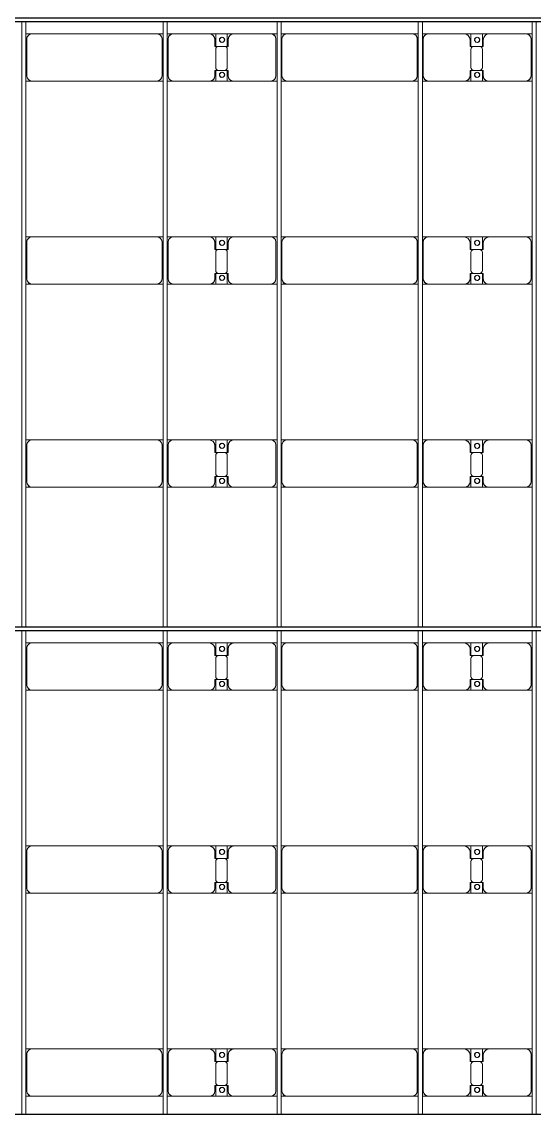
# Model space of a CAD drawing. Header units: millimetres. Extents: x -533732 to -130507, y -117886 to -23954.
# Drawn here: x -461470 to -456430, y -94545 to -83785 of the extents above; entities that cross this region are included whole.
import ezdxf

# ---------------------------------------------------------------- set-up
doc = ezdxf.new("R2010")
doc.units = ezdxf.units.MM
doc.layers.add('A-GENM', color=13, linetype='Continuous', lineweight=9)
doc.layers.add('S-BEAM', color=12, linetype='Continuous', lineweight=9)

# ---------------------------------------------------------------- blocks, each defined once
blk = doc.blocks.new('Dầm C52 - Hộp 40x60-19816-BỐ TRÍ KHUNG KẾT CẤU BÈ PIN 06')
at = {"layer": 'S-BEAM', "color": 3, "lineweight": 25}
for p, q in [((-145891, 20), (145891, 20)), ((145891, -20), (-145891, -20))]:
    blk.add_line(p, q, dxfattribs=at)
blk = doc.blocks.new('Dầm C52 - Hộp 40x60-V106-BỐ TRÍ KHUNG KẾT CẤU BÈ PIN 06')
at = {"layer": 'S-BEAM', "color": 3, "lineweight": 25}
blk.add_line((-145891, 20), (-637, 20), dxfattribs=at)
blk = doc.blocks.new('Dai phao do pin - DẢI PHAO ĐỠ PIN-V132-BỐ TRÍ KHUNG KẾT CẤU BÈ PIN 06')
at = {"layer": 'A-GENM', "color": 7}
for p, q in [((709, 223), (770, 223)), ((709, 223), (770, 223)), ((1140, 223), (770, 223)), ((1140, 223), (1312, 223)), ((1312, 223), (1140, 223)), ((1198, 223), (1370, 223)), ((1198, 116), (1198, 223)), ((1370, 223), (1198, 223)), ((1312, 223), (1312, 116)), ((1730, 223), (1370, 223)), ((1730, 223), (1789, 223)), ((1730, 223), (1789, 223)), ((1829, 223), (1890, 223)), ((1829, 223), (1890, 223)), ((3120, 223), (1890, 223)), ((3120, 223), (3179, 223)), ((3120, 223), (3179, 223)), ((3219, 223), (3280, 223)), ((3219, 223), (3280, 223)), ((3650, 223), (3280, 223)), ((3650, 223), (3822, 223)), ((3822, 223), (3650, 223)), ((3708, 223), (3880, 223)), ((3708, 116), (3708, 223)), ((3880, 223), (3708, 223)), ((3822, 223), (3822, 116)), ((4240, 223), (3880, 223)), ((4240, 223), (4299, 223)), ((4240, 223), (4299, 223)), ((4339, 223), (4400, 223)), ((4339, 223), (4400, 223)), ((5630, 223), (4400, 223)), ((5630, 223), (5689, 223)), ((5630, 223), (5689, 223)), ((720, 173), (720, -192)), ((1190, 118), (1190, 173)), ((1282, 118), (1190, 118)), ((1320, 118), (1228, 118)), ((1320, 173), (1320, 118)), ((1780, -192), (1780, 173)), ((1840, 173), (1840, -192)), ((3170, -192), (3170, 173)), ((3230, 173), (3230, -192)), ((3700, 118), (3700, 173)), ((3792, 118), (3700, 118)), ((3830, 118), (3738, 118)), ((3830, 173), (3830, 118)), ((4290, -192), (4290, 173)), ((4350, 173), (4350, -192)), ((5680, -192), (5680, 173)), ((1198, 88), (1198, -88)), ((1312, -88), (1312, 88)), ((3708, 88), (3708, -88)), ((3822, -88), (3822, 88)), ((1190, -182), (1190, -118)), ((1190, -118), (1282, -118)), ((1198, -242), (1198, -116)), ((1228, -118), (1320, -118)), ((1312, -116), (1312, -242)), ((1320, -118), (1320, -182)), ((3700, -182), (3700, -118)), ((3700, -118), (3792, -118)), ((3708, -242), (3708, -116)), ((3738, -118), (3830, -118)), ((3822, -116), (3822, -242)), ((3830, -118), (3830, -182)), ((770, -242), (709, -242)), ((770, -242), (709, -242)), ((770, -242), (1130, -242)), ((1312, -242), (1130, -242)), ((1130, -242), (1312, -242)), ((1380, -242), (1198, -242)), ((1198, -242), (1380, -242)), ((1380, -242), (1730, -242)), ((1789, -242), (1730, -242)), ((1789, -242), (1730, -242)), ((1890, -242), (1829, -242)), ((1890, -242), (1829, -242)), ((1890, -242), (3120, -242)), ((3179, -242), (3120, -242)), ((3179, -242), (3120, -242)), ((3280, -242), (3219, -242)), ((3280, -242), (3219, -242)), ((3280, -242), (3640, -242)), ((3822, -242), (3640, -242)), ((3640, -242), (3822, -242)), ((3890, -242), (3708, -242)), ((3708, -242), (3890, -242)), ((3890, -242), (4240, -242)), ((4299, -242), (4240, -242)), ((4299, -242), (4240, -242)), ((4400, -242), (4339, -242)), ((4400, -242), (4339, -242)), ((4400, -242), (5630, -242)), ((5689, -242), (5630, -242)), ((5689, -242), (5630, -242))]:
    blk.add_line(p, q, dxfattribs=at)
for centre, radius, start, end in [((770, 173), 50, 90, 180), ((770, 173), 50, 105, 180), ((1140, 173), 50, 360, 90), ((1140, 173), 50, 360, 75), ((1370, 173), 50, 90, 180), ((1370, 173), 50, 105, 180), ((1730, 173), 50, 0, 90), ((1730, 173), 50, 0, 75), ((1890, 173), 50, 90, 180), ((1890, 173), 50, 90, 120), ((3120, 173), 50, 0, 90), ((3120, 173), 50, 15, 90), ((3280, 173), 50, 90, 180), ((3280, 173), 50, 105, 180), ((3650, 173), 50, 0, 90), ((3650, 173), 50, 0, 75), ((3880, 173), 50, 90, 180), ((3880, 173), 50, 105, 180), ((4240, 173), 50, 0, 90), ((4240, 173), 50, 0, 75), ((4400, 173), 50, 90, 180), ((4400, 173), 50, 90, 120), ((5630, 173), 50, 0, 90), ((5630, 173), 50, 15, 90), ((1228, 88), 30, 90, 180), ((1249, 162), 25, 0, 180), ((1249, 162), 25, 0, 165), ((1249, 162), 25, 180, 0), ((1249, 162), 25, 195, 255), ((1251, 162), 25, 360, 180), ((1251, 162), 25, 90, 180), ((1251, 162), 25, 180, 360), ((1251, 162), 25, 180, 255), ((1249, 162), 25, 285, 0), ((1251, 162), 25, 15, 75), ((1251, 162), 25, 285, 345), ((1282, 88), 30, 0, 90), ((1890, 173), 50, 150, 180), ((3738, 88), 30, 90, 180), ((3759, 162), 25, 0, 180), ((3759, 162), 25, 0, 165), ((3759, 162), 25, 180, 0), ((3759, 162), 25, 195, 255), ((3761, 162), 25, 360, 180), ((3761, 162), 25, 90, 180), ((3761, 162), 25, 180, 0), ((3761, 162), 25, 180, 255), ((3759, 162), 25, 285, 0), ((3761, 162), 25, 15, 75), ((3761, 162), 25, 285, 345), ((3792, 88), 30, 0, 90), ((4400, 173), 50, 150, 180), ((1228, -88), 30, 180, 270), ((1282, -88), 30, 270, 0), ((3738, -88), 30, 180, 270), ((3792, -88), 30, 270, 0), ((770, -192), 50, 180, 270), ((770, -192), 50, 180, 255), ((1130, -182), 60, 270, 360), ((1130, -182), 60, 300, 360), ((1249, -183), 25, 360, 180), ((1249, -183), 25, 180, 0), ((1249, -183), 25, 195, 360), ((1251, -183), 25, 0, 180), ((1251, -183), 25, 60, 180), ((1251, -183), 25, 180, 360), ((1251, -183), 25, 180, 270), ((1249, -183), 25, 360, 150), ((1251, -183), 25, 285, 345), ((1251, -183), 25, 15, 20.2159), ((1380, -182), 60, 180, 270), ((1380, -182), 60, 180, 240), ((1730, -192), 50, 270, 0), ((1730, -192), 50, 285, 0), ((1890, -192), 50, 180, 270), ((1890, -192), 50, 180, 210), ((3120, -192), 50, 270, 0), ((3120, -192), 50, 330, 345), ((3280, -192), 50, 180, 270), ((3280, -192), 50, 180, 255), ((3640, -182), 60, 270, 0), ((3640, -182), 60, 300, 0), ((3759, -183), 25, 0, 180), ((3759, -183), 25, 180, 0), ((3759, -183), 25, 195, 360), ((3761, -183), 25, 0, 180), ((3761, -183), 25, 60, 180), ((3761, -183), 25, 180, 0), ((3761, -183), 25, 180, 270), ((3759, -183), 25, 0, 150), ((3761, -183), 25, 285, 345), ((3761, -183), 25, 15, 20.2422), ((3890, -182), 60, 180, 270), ((3890, -182), 60, 180, 240), ((4240, -192), 50, 270, 360), ((4240, -192), 50, 285, 360), ((4400, -192), 50, 180, 270), ((4400, -192), 50, 180, 210), ((5630, -192), 50, 270, 0), ((5630, -192), 50, 330, 345), ((1890, -192), 50, 225, 255), ((3120, -192), 50, 270, 300), ((4400, -192), 50, 225, 255), ((5630, -192), 50, 270, 300)]:
    blk.add_arc(centre, radius, start, end, dxfattribs=at)
blk = doc.blocks.new('Dai phao do pin - DẢI PHAO ĐỠ PIN-V133-BỐ TRÍ KHUNG KẾT CẤU BÈ PIN 06')
at = {"layer": 'A-GENM', "color": 7}
for p, q in [((709, 223), (770, 223)), ((709, 223), (770, 223)), ((1140, 223), (770, 223)), ((1140, 223), (1312, 223)), ((1312, 223), (1140, 223)), ((1198, 223), (1370, 223)), ((1198, 116), (1198, 223)), ((1370, 223), (1198, 223)), ((1312, 223), (1312, 116)), ((1730, 223), (1370, 223)), ((1730, 223), (1789, 223)), ((1730, 223), (1789, 223)), ((1829, 223), (1890, 223)), ((1829, 223), (1890, 223)), ((3120, 223), (1890, 223)), ((3120, 223), (3179, 223)), ((3120, 223), (3179, 223)), ((3219, 223), (3280, 223)), ((3219, 223), (3280, 223)), ((3650, 223), (3280, 223)), ((3650, 223), (3822, 223)), ((3822, 223), (3650, 223)), ((3708, 223), (3880, 223)), ((3708, 116), (3708, 223)), ((3880, 223), (3708, 223)), ((3822, 223), (3822, 116)), ((4240, 223), (3880, 223)), ((4240, 223), (4299, 223)), ((4240, 223), (4299, 223)), ((4339, 223), (4400, 223)), ((4339, 223), (4400, 223)), ((5630, 223), (4400, 223)), ((5630, 223), (5689, 223)), ((5630, 223), (5689, 223)), ((720, 173), (720, -192)), ((1190, 118), (1190, 173)), ((1282, 118), (1190, 118)), ((1320, 118), (1228, 118)), ((1320, 173), (1320, 118)), ((1780, -192), (1780, 173)), ((1840, 173), (1840, -192)), ((3170, -192), (3170, 173)), ((3230, 173), (3230, -192)), ((3700, 118), (3700, 173)), ((3792, 118), (3700, 118)), ((3830, 118), (3738, 118)), ((3830, 173), (3830, 118)), ((4290, -192), (4290, 173)), ((4350, 173), (4350, -192)), ((5680, -192), (5680, 173)), ((1198, 88), (1198, -88)), ((1312, -88), (1312, 88)), ((3708, 88), (3708, -88)), ((3822, -88), (3822, 88)), ((1190, -182), (1190, -118)), ((1190, -118), (1282, -118)), ((1198, -242), (1198, -116)), ((1228, -118), (1320, -118)), ((1312, -116), (1312, -242)), ((1320, -118), (1320, -182)), ((3700, -182), (3700, -118)), ((3700, -118), (3792, -118)), ((3708, -242), (3708, -116)), ((3738, -118), (3830, -118)), ((3822, -116), (3822, -242)), ((3830, -118), (3830, -182)), ((770, -242), (709, -242)), ((770, -242), (709, -242)), ((770, -242), (1130, -242)), ((1312, -242), (1130, -242)), ((1130, -242), (1312, -242)), ((1380, -242), (1198, -242)), ((1198, -242), (1380, -242)), ((1380, -242), (1730, -242)), ((1789, -242), (1730, -242)), ((1789, -242), (1730, -242)), ((1890, -242), (1829, -242)), ((1890, -242), (1829, -242)), ((1890, -242), (3120, -242)), ((3179, -242), (3120, -242)), ((3179, -242), (3120, -242)), ((3280, -242), (3219, -242)), ((3280, -242), (3219, -242)), ((3280, -242), (3640, -242)), ((3822, -242), (3640, -242)), ((3640, -242), (3822, -242)), ((3890, -242), (3708, -242)), ((3708, -242), (3890, -242)), ((3890, -242), (4240, -242)), ((4299, -242), (4240, -242)), ((4299, -242), (4240, -242)), ((4400, -242), (4339, -242)), ((4400, -242), (4339, -242)), ((4400, -242), (5630, -242)), ((5689, -242), (5630, -242)), ((5689, -242), (5630, -242))]:
    blk.add_line(p, q, dxfattribs=at)
for centre, radius, start, end in [((770, 173), 50, 90, 180), ((770, 173), 50, 105, 180), ((1140, 173), 50, 360, 90), ((1140, 173), 50, 360, 75), ((1370, 173), 50, 90, 180), ((1370, 173), 50, 105, 180), ((1730, 173), 50, 0, 90), ((1730, 173), 50, 0, 75), ((1890, 173), 50, 90, 180), ((1890, 173), 50, 90, 120), ((3120, 173), 50, 0, 90), ((3120, 173), 50, 15, 90), ((3280, 173), 50, 90, 180), ((3280, 173), 50, 105, 180), ((3650, 173), 50, 0, 90), ((3650, 173), 50, 0, 75), ((3880, 173), 50, 90, 180), ((3880, 173), 50, 105, 180), ((4240, 173), 50, 0, 90), ((4240, 173), 50, 0, 75), ((4400, 173), 50, 90, 180), ((4400, 173), 50, 90, 120), ((5630, 173), 50, 0, 90), ((5630, 173), 50, 15, 90), ((1228, 88), 30, 90, 180), ((1249, 162), 25, 0, 180), ((1249, 162), 25, 0, 165), ((1249, 162), 25, 180, 0), ((1249, 162), 25, 195, 255), ((1251, 162), 25, 360, 180), ((1251, 162), 25, 90, 180), ((1251, 162), 25, 180, 360), ((1251, 162), 25, 180, 255), ((1249, 162), 25, 285, 0), ((1251, 162), 25, 15, 75), ((1251, 162), 25, 285, 345), ((1282, 88), 30, 0, 90), ((1890, 173), 50, 150, 180), ((3738, 88), 30, 90, 180), ((3759, 162), 25, 0, 180), ((3759, 162), 25, 0, 165), ((3759, 162), 25, 180, 0), ((3759, 162), 25, 195, 255), ((3761, 162), 25, 360, 180), ((3761, 162), 25, 90, 180), ((3761, 162), 25, 180, 0), ((3761, 162), 25, 180, 255), ((3759, 162), 25, 285, 0), ((3761, 162), 25, 15, 75), ((3761, 162), 25, 285, 345), ((3792, 88), 30, 0, 90), ((4400, 173), 50, 150, 180), ((1228, -88), 30, 180, 270), ((1282, -88), 30, 270, 0), ((3738, -88), 30, 180, 270), ((3792, -88), 30, 270, 0), ((770, -192), 50, 180, 270), ((770, -192), 50, 180, 255), ((1130, -182), 60, 270, 360), ((1130, -182), 60, 300, 360), ((1249, -183), 25, 360, 180), ((1249, -183), 25, 180, 0), ((1249, -183), 25, 195, 360), ((1251, -183), 25, 0, 180), ((1251, -183), 25, 60, 180), ((1251, -183), 25, 180, 360), ((1251, -183), 25, 180, 270), ((1249, -183), 25, 360, 150), ((1251, -183), 25, 285, 345), ((1251, -183), 25, 15, 30), ((1380, -182), 60, 180, 270), ((1380, -182), 60, 180, 240), ((1730, -192), 50, 270, 0), ((1730, -192), 50, 285, 0), ((1890, -192), 50, 180, 270), ((1890, -192), 50, 180, 210), ((3120, -192), 50, 270, 0), ((3120, -192), 50, 330, 345), ((3280, -192), 50, 180, 270), ((3280, -192), 50, 180, 255), ((3640, -182), 60, 270, 0), ((3640, -182), 60, 300, 0), ((3759, -183), 25, 0, 180), ((3759, -183), 25, 180, 0), ((3759, -183), 25, 195, 360), ((3761, -183), 25, 0, 180), ((3761, -183), 25, 60, 180), ((3761, -183), 25, 180, 0), ((3761, -183), 25, 180, 270), ((3759, -183), 25, 0, 150), ((3761, -183), 25, 285, 345), ((3761, -183), 25, 15, 30), ((3890, -182), 60, 180, 270), ((3890, -182), 60, 180, 240), ((4240, -192), 50, 270, 360), ((4240, -192), 50, 285, 360), ((4400, -192), 50, 180, 270), ((4400, -192), 50, 180, 210), ((5630, -192), 50, 270, 0), ((5630, -192), 50, 330, 345), ((1890, -192), 50, 225, 255), ((3120, -192), 50, 270, 300), ((4400, -192), 50, 225, 255), ((5630, -192), 50, 270, 300)]:
    blk.add_arc(centre, radius, start, end, dxfattribs=at)
blk = doc.blocks.new('Dai phao do pin - DẢI PHAO ĐỠ PIN-V134-BỐ TRÍ KHUNG KẾT CẤU BÈ PIN 06')
at = {"layer": 'A-GENM', "color": 7}
for p, q in [((709, 223), (770, 223)), ((709, 223), (770, 223)), ((1140, 223), (770, 223)), ((1140, 223), (1312, 223)), ((1312, 223), (1140, 223)), ((1198, 223), (1370, 223)), ((1198, 116), (1198, 223)), ((1370, 223), (1198, 223)), ((1312, 223), (1312, 116)), ((1730, 223), (1370, 223)), ((1730, 223), (1789, 223)), ((1730, 223), (1789, 223)), ((1829, 223), (1890, 223)), ((1829, 223), (1890, 223)), ((3120, 223), (1890, 223)), ((3120, 223), (3179, 223)), ((3120, 223), (3179, 223)), ((3219, 223), (3280, 223)), ((3219, 223), (3280, 223)), ((3650, 223), (3280, 223)), ((3650, 223), (3822, 223)), ((3822, 223), (3650, 223)), ((3708, 223), (3880, 223)), ((3708, 116), (3708, 223)), ((3880, 223), (3708, 223)), ((3822, 223), (3822, 116)), ((4240, 223), (3880, 223)), ((4240, 223), (4299, 223)), ((4240, 223), (4299, 223)), ((4339, 223), (4400, 223)), ((4339, 223), (4400, 223)), ((5630, 223), (4400, 223)), ((5630, 223), (5689, 223)), ((5630, 223), (5689, 223)), ((720, 173), (720, -192)), ((1190, 118), (1190, 173)), ((1282, 118), (1190, 118)), ((1320, 118), (1228, 118)), ((1320, 173), (1320, 118)), ((1780, -192), (1780, 173)), ((1840, 173), (1840, -192)), ((3170, -192), (3170, 173)), ((3230, 173), (3230, -192)), ((3700, 118), (3700, 173)), ((3792, 118), (3700, 118)), ((3830, 118), (3738, 118)), ((3830, 173), (3830, 118)), ((4290, -192), (4290, 173)), ((4350, 173), (4350, -192)), ((5680, -192), (5680, 173)), ((1198, 88), (1198, -88)), ((1312, -88), (1312, 88)), ((3708, 88), (3708, -88)), ((3822, -88), (3822, 88)), ((1190, -182), (1190, -118)), ((1190, -118), (1282, -118)), ((1198, -242), (1198, -116)), ((1228, -118), (1320, -118)), ((1312, -116), (1312, -242)), ((1320, -118), (1320, -182)), ((3700, -182), (3700, -118)), ((3700, -118), (3792, -118)), ((3708, -242), (3708, -116)), ((3738, -118), (3830, -118)), ((3822, -116), (3822, -242)), ((3830, -118), (3830, -182)), ((770, -242), (709, -242)), ((770, -242), (709, -242)), ((770, -242), (1130, -242)), ((1312, -242), (1130, -242)), ((1130, -242), (1312, -242)), ((1380, -242), (1198, -242)), ((1198, -242), (1380, -242)), ((1380, -242), (1730, -242)), ((1789, -242), (1730, -242)), ((1789, -242), (1730, -242)), ((1890, -242), (1829, -242)), ((1890, -242), (1829, -242)), ((1890, -242), (3120, -242)), ((3179, -242), (3120, -242)), ((3179, -242), (3120, -242)), ((3280, -242), (3219, -242)), ((3280, -242), (3219, -242)), ((3280, -242), (3640, -242)), ((3822, -242), (3640, -242)), ((3640, -242), (3822, -242)), ((3890, -242), (3708, -242)), ((3708, -242), (3890, -242)), ((3890, -242), (4240, -242)), ((4299, -242), (4240, -242)), ((4299, -242), (4240, -242)), ((4400, -242), (4339, -242)), ((4400, -242), (4339, -242)), ((4400, -242), (5630, -242)), ((5689, -242), (5630, -242)), ((5689, -242), (5630, -242))]:
    blk.add_line(p, q, dxfattribs=at)
for centre, radius, start, end in [((770, 173), 50, 90, 180), ((770, 173), 50, 105, 180), ((1140, 173), 50, 360, 90), ((1140, 173), 50, 360, 75), ((1370, 173), 50, 90, 180), ((1370, 173), 50, 105, 180), ((1730, 173), 50, 0, 90), ((1730, 173), 50, 0, 75), ((1890, 173), 50, 90, 180), ((1890, 173), 50, 90, 120), ((3120, 173), 50, 0, 90), ((3120, 173), 50, 15, 90), ((3280, 173), 50, 90, 180), ((3280, 173), 50, 105, 180), ((3650, 173), 50, 0, 90), ((3650, 173), 50, 0, 75), ((3880, 173), 50, 90, 180), ((3880, 173), 50, 105, 180), ((4240, 173), 50, 0, 90), ((4240, 173), 50, 0, 75), ((4400, 173), 50, 90, 180), ((4400, 173), 50, 90, 120), ((5630, 173), 50, 0, 90), ((5630, 173), 50, 15, 90), ((1228, 88), 30, 90, 180), ((1249, 162), 25, 0, 180), ((1249, 162), 25, 0, 165), ((1249, 162), 25, 180, 239.9701), ((1249, 162), 25, 195, 239.9701), ((1251, 162), 25, 360, 180), ((1251, 162), 25, 90, 180), ((1251, 162), 25, 180, 239.97), ((1251, 162), 25, 180, 239.97), ((1249, 162), 25, 240, 300), ((1249, 162), 25, 240, 255), ((1251, 162), 25, 240, 300), ((1251, 162), 25, 240, 255), ((1249, 162), 25, 285, 300), ((1251, 162), 25, 15, 75), ((1251, 162), 25, 285, 300), ((1249, 162), 25, 300.0303, 0), ((1249, 162), 25, 300.0303, 0), ((1251, 162), 25, 300.0304, 360), ((1251, 162), 25, 300.0304, 345), ((1282, 88), 30, 0, 90), ((1890, 173), 50, 150, 180), ((3738, 88), 30, 90, 180), ((3759, 162), 25, 0, 180), ((3759, 162), 25, 0, 165), ((3759, 162), 25, 180, 0), ((3759, 162), 25, 195, 255), ((3761, 162), 25, 360, 180), ((3761, 162), 25, 90, 180), ((3761, 162), 25, 180, 0), ((3761, 162), 25, 180, 255), ((3759, 162), 25, 285, 0), ((3761, 162), 25, 15, 75), ((3761, 162), 25, 285, 345), ((3792, 88), 30, 0, 90), ((4400, 173), 50, 150, 180), ((1228, -88), 30, 180, 270), ((1282, -88), 30, 270, 0), ((3738, -88), 30, 180, 270), ((3792, -88), 30, 270, 0), ((770, -192), 50, 180, 270), ((770, -192), 50, 180, 255), ((1130, -182), 60, 270, 360), ((1130, -182), 60, 300, 360), ((1249, -183), 25, 360, 180), ((1249, -183), 25, 180, 0), ((1249, -183), 25, 195, 360), ((1251, -183), 25, 0, 180), ((1251, -183), 25, 60, 180), ((1251, -183), 25, 180, 360), ((1251, -183), 25, 180, 270), ((1249, -183), 25, 360, 150), ((1251, -183), 25, 285, 345), ((1251, -183), 25, 15, 30), ((1380, -182), 60, 180, 270), ((1380, -182), 60, 180, 240), ((1730, -192), 50, 270, 0), ((1730, -192), 50, 285, 0), ((1890, -192), 50, 180, 270), ((1890, -192), 50, 180, 210), ((3120, -192), 50, 270, 0), ((3120, -192), 50, 330, 345), ((3280, -192), 50, 180, 270), ((3280, -192), 50, 180, 255), ((3640, -182), 60, 270, 0), ((3640, -182), 60, 300, 0), ((3759, -183), 25, 0, 180), ((3759, -183), 25, 180, 0), ((3759, -183), 25, 195, 360), ((3761, -183), 25, 0, 180), ((3761, -183), 25, 60, 180), ((3761, -183), 25, 180, 0), ((3761, -183), 25, 180, 270), ((3759, -183), 25, 0, 150), ((3761, -183), 25, 285, 345), ((3761, -183), 25, 15, 30), ((3890, -182), 60, 180, 270), ((3890, -182), 60, 180, 240), ((4240, -192), 50, 270, 360), ((4240, -192), 50, 285, 360), ((4400, -192), 50, 180, 270), ((4400, -192), 50, 180, 210), ((5630, -192), 50, 270, 0), ((5630, -192), 50, 330, 345), ((1890, -192), 50, 225, 255), ((3120, -192), 50, 270, 300), ((4400, -192), 50, 225, 255), ((5630, -192), 50, 270, 300)]:
    blk.add_arc(centre, radius, start, end, dxfattribs=at)
blk = doc.blocks.new('Dai phao do pin - DẢI PHAO ĐỠ PIN-V135-BỐ TRÍ KHUNG KẾT CẤU BÈ PIN 06')
at = {"layer": 'A-GENM', "color": 7}
for p, q in [((709, 223), (770, 223)), ((709, 223), (770, 223)), ((1140, 223), (770, 223)), ((1140, 223), (1312, 223)), ((1312, 223), (1140, 223)), ((1198, 223), (1370, 223)), ((1198, 116), (1198, 223)), ((1370, 223), (1198, 223)), ((1312, 223), (1312, 116)), ((1730, 223), (1370, 223)), ((1730, 223), (1789, 223)), ((1730, 223), (1789, 223)), ((1829, 223), (1890, 223)), ((1829, 223), (1890, 223)), ((3120, 223), (1890, 223)), ((3120, 223), (3179, 223)), ((3120, 223), (3179, 223)), ((3219, 223), (3280, 223)), ((3219, 223), (3280, 223)), ((3650, 223), (3280, 223)), ((3650, 223), (3822, 223)), ((3822, 223), (3650, 223)), ((3708, 223), (3880, 223)), ((3708, 116), (3708, 223)), ((3880, 223), (3708, 223)), ((3822, 223), (3822, 116)), ((4240, 223), (3880, 223)), ((4240, 223), (4299, 223)), ((4240, 223), (4299, 223)), ((4339, 223), (4400, 223)), ((4339, 223), (4400, 223)), ((5630, 223), (4400, 223)), ((5630, 223), (5689, 223)), ((5630, 223), (5689, 223)), ((720, 173), (720, -192)), ((1190, 118), (1190, 173)), ((1282, 118), (1190, 118)), ((1320, 118), (1228, 118)), ((1320, 173), (1320, 118)), ((1780, -192), (1780, 173)), ((1840, 173), (1840, -192)), ((3170, -192), (3170, 173)), ((3230, 173), (3230, -192)), ((3700, 118), (3700, 173)), ((3792, 118), (3700, 118)), ((3830, 118), (3738, 118)), ((3830, 173), (3830, 118)), ((4290, -192), (4290, 173)), ((4350, 173), (4350, -192)), ((5680, -192), (5680, 173)), ((1198, 88), (1198, -88)), ((1312, -88), (1312, 88)), ((3708, 88), (3708, -88)), ((3822, -88), (3822, 88)), ((1190, -182), (1190, -118)), ((1190, -118), (1282, -118)), ((1198, -242), (1198, -116)), ((1228, -118), (1320, -118)), ((1312, -116), (1312, -242)), ((1320, -118), (1320, -182)), ((3700, -182), (3700, -118)), ((3700, -118), (3792, -118)), ((3708, -242), (3708, -116)), ((3738, -118), (3830, -118)), ((3822, -116), (3822, -242)), ((3830, -118), (3830, -182)), ((770, -242), (709, -242)), ((770, -242), (709, -242)), ((770, -242), (1130, -242)), ((1312, -242), (1130, -242)), ((1130, -242), (1312, -242)), ((1380, -242), (1198, -242)), ((1198, -242), (1380, -242)), ((1380, -242), (1730, -242)), ((1789, -242), (1730, -242)), ((1789, -242), (1730, -242)), ((1890, -242), (1829, -242)), ((1890, -242), (1829, -242)), ((1890, -242), (3120, -242)), ((3179, -242), (3120, -242)), ((3179, -242), (3120, -242)), ((3280, -242), (3219, -242)), ((3280, -242), (3219, -242)), ((3280, -242), (3640, -242)), ((3822, -242), (3640, -242)), ((3640, -242), (3822, -242)), ((3890, -242), (3708, -242)), ((3708, -242), (3890, -242)), ((3890, -242), (4240, -242)), ((4299, -242), (4240, -242)), ((4299, -242), (4240, -242)), ((4400, -242), (4339, -242)), ((4400, -242), (4339, -242)), ((4400, -242), (5630, -242)), ((5689, -242), (5630, -242)), ((5689, -242), (5630, -242))]:
    blk.add_line(p, q, dxfattribs=at)
for centre, radius, start, end in [((770, 173), 50, 90, 180), ((770, 173), 50, 105, 180), ((1140, 173), 50, 360, 90), ((1140, 173), 50, 360, 75), ((1370, 173), 50, 90, 180), ((1370, 173), 50, 105, 180), ((1730, 173), 50, 0, 90), ((1730, 173), 50, 0, 75), ((1890, 173), 50, 90, 180), ((1890, 173), 50, 90, 120), ((3120, 173), 50, 0, 90), ((3120, 173), 50, 15, 90), ((3280, 173), 50, 90, 180), ((3280, 173), 50, 105, 180), ((3650, 173), 50, 0, 90), ((3650, 173), 50, 0, 75), ((3880, 173), 50, 90, 180), ((3880, 173), 50, 105, 180), ((4240, 173), 50, 0, 90), ((4240, 173), 50, 0, 75), ((4400, 173), 50, 90, 180), ((4400, 173), 50, 90, 120), ((5630, 173), 50, 0, 90), ((5630, 173), 50, 15, 90), ((1228, 88), 30, 90, 180), ((1249, 162), 25, 0, 180), ((1249, 162), 25, 0, 165), ((1249, 162), 25, 180, 0), ((1249, 162), 25, 195, 255), ((1251, 162), 25, 360, 180), ((1251, 162), 25, 90, 180), ((1251, 162), 25, 180, 360), ((1251, 162), 25, 180, 255), ((1249, 162), 25, 285, 0), ((1251, 162), 25, 15, 75), ((1251, 162), 25, 285, 345), ((1282, 88), 30, 0, 90), ((1890, 173), 50, 150, 180), ((3738, 88), 30, 90, 180), ((3759, 162), 25, 0, 180), ((3759, 162), 25, 0, 165), ((3759, 162), 25, 180, 0), ((3759, 162), 25, 195, 255), ((3761, 162), 25, 360, 180), ((3761, 162), 25, 90, 180), ((3761, 162), 25, 180, 0), ((3761, 162), 25, 180, 255), ((3759, 162), 25, 285, 0), ((3761, 162), 25, 15, 75), ((3761, 162), 25, 285, 345), ((3792, 88), 30, 0, 90), ((4400, 173), 50, 150, 180), ((1228, -88), 30, 180, 270), ((1282, -88), 30, 270, 0), ((3738, -88), 30, 180, 270), ((3792, -88), 30, 270, 0), ((770, -192), 50, 180, 270), ((770, -192), 50, 180, 255), ((1130, -182), 60, 270, 360), ((1130, -182), 60, 300, 360), ((1249, -183), 25, 360, 180), ((1249, -183), 25, 180, 0), ((1249, -183), 25, 195, 360), ((1251, -183), 25, 0, 180), ((1251, -183), 25, 60, 180), ((1251, -183), 25, 180, 360), ((1251, -183), 25, 180, 270), ((1249, -183), 25, 360, 150), ((1251, -183), 25, 285, 345), ((1251, -183), 25, 15, 30), ((1380, -182), 60, 180, 270), ((1380, -182), 60, 180, 240), ((1730, -192), 50, 270, 0), ((1730, -192), 50, 285, 0), ((1890, -192), 50, 180, 270), ((1890, -192), 50, 180, 210), ((3120, -192), 50, 270, 0), ((3120, -192), 50, 330, 345), ((3280, -192), 50, 180, 270), ((3280, -192), 50, 180, 255), ((3640, -182), 60, 270, 0), ((3640, -182), 60, 300, 0), ((3759, -183), 25, 0, 180), ((3759, -183), 25, 180, 0), ((3759, -183), 25, 195, 360), ((3761, -183), 25, 0, 180), ((3761, -183), 25, 60, 180), ((3761, -183), 25, 180, 0), ((3761, -183), 25, 180, 270), ((3759, -183), 25, 0, 150), ((3761, -183), 25, 285, 345), ((3761, -183), 25, 15, 30), ((3890, -182), 60, 180, 270), ((3890, -182), 60, 180, 240), ((4240, -192), 50, 270, 360), ((4240, -192), 50, 285, 360), ((4400, -192), 50, 180, 270), ((4400, -192), 50, 180, 210), ((5630, -192), 50, 270, 0), ((5630, -192), 50, 330, 345), ((1890, -192), 50, 225, 255), ((3120, -192), 50, 270, 300), ((4400, -192), 50, 225, 255), ((5630, -192), 50, 270, 300)]:
    blk.add_arc(centre, radius, start, end, dxfattribs=at)
blk = doc.blocks.new('Dai phao do pin - DẢI PHAO ĐỠ PIN-V136-BỐ TRÍ KHUNG KẾT CẤU BÈ PIN 06')
at = {"layer": 'A-GENM', "color": 7}
for p, q in [((709, 223), (770, 223)), ((709, 223), (770, 223)), ((1140, 223), (770, 223)), ((1140, 223), (1312, 223)), ((1312, 223), (1140, 223)), ((1198, 223), (1370, 223)), ((1198, 116), (1198, 223)), ((1370, 223), (1198, 223)), ((1312, 223), (1312, 116)), ((1730, 223), (1370, 223)), ((1730, 223), (1789, 223)), ((1730, 223), (1789, 223)), ((1829, 223), (1890, 223)), ((1829, 223), (1890, 223)), ((3120, 223), (1890, 223)), ((3120, 223), (3179, 223)), ((3120, 223), (3179, 223)), ((3219, 223), (3280, 223)), ((3219, 223), (3280, 223)), ((3650, 223), (3280, 223)), ((3650, 223), (3822, 223)), ((3822, 223), (3650, 223)), ((3708, 223), (3880, 223)), ((3708, 116), (3708, 223)), ((3880, 223), (3708, 223)), ((3822, 223), (3822, 116)), ((4240, 223), (3880, 223)), ((4240, 223), (4299, 223)), ((4240, 223), (4299, 223)), ((4339, 223), (4400, 223)), ((4339, 223), (4400, 223)), ((5630, 223), (4400, 223)), ((5630, 223), (5689, 223)), ((5630, 223), (5689, 223)), ((720, 173), (720, -192)), ((1190, 118), (1190, 173)), ((1282, 118), (1190, 118)), ((1320, 118), (1228, 118)), ((1320, 173), (1320, 118)), ((1780, -192), (1780, 173)), ((1840, 173), (1840, -192)), ((3170, -192), (3170, 173)), ((3230, 173), (3230, -192)), ((3700, 118), (3700, 173)), ((3792, 118), (3700, 118)), ((3830, 118), (3738, 118)), ((3830, 173), (3830, 118)), ((4290, -192), (4290, 173)), ((4350, 173), (4350, -192)), ((5680, -192), (5680, 173)), ((1198, 88), (1198, -88)), ((1312, -88), (1312, 88)), ((3708, 88), (3708, -88)), ((3822, -88), (3822, 88)), ((1190, -182), (1190, -118)), ((1190, -118), (1282, -118)), ((1198, -242), (1198, -116)), ((1228, -118), (1320, -118)), ((1312, -116), (1312, -242)), ((1320, -118), (1320, -182)), ((3700, -182), (3700, -118)), ((3700, -118), (3792, -118)), ((3708, -242), (3708, -116)), ((3738, -118), (3830, -118)), ((3822, -116), (3822, -242)), ((3830, -118), (3830, -182)), ((770, -242), (709, -242)), ((770, -242), (709, -242)), ((770, -242), (1130, -242)), ((1312, -242), (1130, -242)), ((1130, -242), (1312, -242)), ((1380, -242), (1198, -242)), ((1198, -242), (1380, -242)), ((1380, -242), (1730, -242)), ((1789, -242), (1730, -242)), ((1789, -242), (1730, -242)), ((1890, -242), (1829, -242)), ((1890, -242), (1829, -242)), ((1890, -242), (3120, -242)), ((3179, -242), (3120, -242)), ((3179, -242), (3120, -242)), ((3280, -242), (3219, -242)), ((3280, -242), (3219, -242)), ((3280, -242), (3640, -242)), ((3822, -242), (3640, -242)), ((3640, -242), (3822, -242)), ((3890, -242), (3708, -242)), ((3708, -242), (3890, -242)), ((3890, -242), (4240, -242)), ((4299, -242), (4240, -242)), ((4299, -242), (4240, -242)), ((4400, -242), (4339, -242)), ((4400, -242), (4339, -242)), ((4400, -242), (5630, -242)), ((5689, -242), (5630, -242)), ((5689, -242), (5630, -242))]:
    blk.add_line(p, q, dxfattribs=at)
for centre, radius, start, end in [((770, 173), 50, 90, 180), ((770, 173), 50, 105, 180), ((1140, 173), 50, 360, 90), ((1140, 173), 50, 360, 75), ((1370, 173), 50, 90, 180), ((1370, 173), 50, 105, 180), ((1730, 173), 50, 0, 90), ((1730, 173), 50, 0, 75), ((1890, 173), 50, 90, 180), ((1890, 173), 50, 90, 120), ((3120, 173), 50, 0, 90), ((3120, 173), 50, 15, 90), ((3280, 173), 50, 90, 180), ((3280, 173), 50, 105, 180), ((3650, 173), 50, 0, 90), ((3650, 173), 50, 0, 75), ((3880, 173), 50, 90, 180), ((3880, 173), 50, 105, 180), ((4240, 173), 50, 0, 90), ((4240, 173), 50, 0, 75), ((4400, 173), 50, 90, 180), ((4400, 173), 50, 90, 120), ((5630, 173), 50, 0, 90), ((5630, 173), 50, 15, 90), ((1228, 88), 30, 90, 180), ((1249, 162), 25, 0, 180), ((1249, 162), 25, 0, 165), ((1249, 162), 25, 180, 0), ((1249, 162), 25, 195, 255), ((1251, 162), 25, 360, 180), ((1251, 162), 25, 90, 180), ((1251, 162), 25, 180, 360), ((1251, 162), 25, 180, 255), ((1249, 162), 25, 285, 0), ((1251, 162), 25, 15, 75), ((1251, 162), 25, 285, 345), ((1282, 88), 30, 0, 90), ((1890, 173), 50, 150, 180), ((3738, 88), 30, 90, 180), ((3759, 162), 25, 0, 180), ((3759, 162), 25, 0, 165), ((3759, 162), 25, 180, 0), ((3759, 162), 25, 195, 255), ((3761, 162), 25, 360, 180), ((3761, 162), 25, 90, 180), ((3761, 162), 25, 180, 0), ((3761, 162), 25, 180, 255), ((3759, 162), 25, 285, 0), ((3761, 162), 25, 15, 75), ((3761, 162), 25, 285, 345), ((3792, 88), 30, 0, 90), ((4400, 173), 50, 150, 180), ((1228, -88), 30, 180, 270), ((1282, -88), 30, 270, 0), ((3738, -88), 30, 180, 270), ((3792, -88), 30, 270, 0), ((770, -192), 50, 180, 270), ((770, -192), 50, 180, 255), ((1130, -182), 60, 270, 360), ((1130, -182), 60, 300, 360), ((1249, -183), 25, 360, 180), ((1249, -183), 25, 180, 0), ((1249, -183), 25, 195, 360), ((1251, -183), 25, 0, 180), ((1251, -183), 25, 60, 180), ((1251, -183), 25, 180, 360), ((1251, -183), 25, 180, 270), ((1249, -183), 25, 360, 150), ((1251, -183), 25, 285, 345), ((1251, -183), 25, 15, 30), ((1380, -182), 60, 180, 270), ((1380, -182), 60, 180, 240), ((1730, -192), 50, 270, 0), ((1730, -192), 50, 285, 0), ((1890, -192), 50, 180, 270), ((1890, -192), 50, 180, 210), ((3120, -192), 50, 270, 0), ((3120, -192), 50, 330, 345), ((3280, -192), 50, 180, 270), ((3280, -192), 50, 180, 255), ((3640, -182), 60, 270, 0), ((3640, -182), 60, 300, 0), ((3759, -183), 25, 0, 180), ((3759, -183), 25, 180, 0), ((3759, -183), 25, 195, 360), ((3761, -183), 25, 0, 180), ((3761, -183), 25, 60, 180), ((3761, -183), 25, 180, 0), ((3761, -183), 25, 180, 270), ((3759, -183), 25, 0, 150), ((3761, -183), 25, 285, 345), ((3761, -183), 25, 15, 30), ((3890, -182), 60, 180, 270), ((3890, -182), 60, 180, 240), ((4240, -192), 50, 270, 360), ((4240, -192), 50, 285, 360), ((4400, -192), 50, 180, 270), ((4400, -192), 50, 180, 210), ((5630, -192), 50, 270, 0), ((5630, -192), 50, 330, 345), ((1890, -192), 50, 225, 255), ((3120, -192), 50, 270, 300), ((4400, -192), 50, 225, 255), ((5630, -192), 50, 270, 300)]:
    blk.add_arc(centre, radius, start, end, dxfattribs=at)
blk = doc.blocks.new('Dai phao do pin - DẢI PHAO ĐỠ PIN-V137-BỐ TRÍ KHUNG KẾT CẤU BÈ PIN 06')
at = {"layer": 'A-GENM', "color": 7}
for p, q in [((709, 223), (770, 223)), ((709, 223), (770, 223)), ((1140, 223), (770, 223)), ((1140, 223), (1312, 223)), ((1312, 223), (1140, 223)), ((1198, 223), (1370, 223)), ((1198, 116), (1198, 223)), ((1370, 223), (1198, 223)), ((1312, 223), (1312, 116)), ((1730, 223), (1370, 223)), ((1730, 223), (1789, 223)), ((1730, 223), (1789, 223)), ((1829, 223), (1890, 223)), ((1829, 223), (1890, 223)), ((3120, 223), (1890, 223)), ((3120, 223), (3179, 223)), ((3120, 223), (3179, 223)), ((3219, 223), (3280, 223)), ((3219, 223), (3280, 223)), ((3650, 223), (3280, 223)), ((3650, 223), (3822, 223)), ((3822, 223), (3650, 223)), ((3708, 223), (3880, 223)), ((3708, 116), (3708, 223)), ((3880, 223), (3708, 223)), ((3822, 223), (3822, 116)), ((4240, 223), (3880, 223)), ((4240, 223), (4299, 223)), ((4240, 223), (4299, 223)), ((4339, 223), (4400, 223)), ((4339, 223), (4400, 223)), ((5630, 223), (4400, 223)), ((5630, 223), (5689, 223)), ((5630, 223), (5689, 223)), ((720, 173), (720, -192)), ((1190, 118), (1190, 173)), ((1282, 118), (1190, 118)), ((1320, 118), (1228, 118)), ((1320, 173), (1320, 118)), ((1780, -192), (1780, 173)), ((1840, 173), (1840, -192)), ((3170, -192), (3170, 173)), ((3230, 173), (3230, -192)), ((3700, 118), (3700, 173)), ((3792, 118), (3700, 118)), ((3830, 118), (3738, 118)), ((3830, 173), (3830, 118)), ((4290, -192), (4290, 173)), ((4350, 173), (4350, -192)), ((5680, -192), (5680, 173)), ((1198, 88), (1198, -88)), ((1312, -88), (1312, 88)), ((3708, 88), (3708, -88)), ((3822, -88), (3822, 88)), ((1190, -182), (1190, -118)), ((1190, -118), (1282, -118)), ((1198, -242), (1198, -116)), ((1228, -118), (1320, -118)), ((1312, -116), (1312, -242)), ((1320, -118), (1320, -182)), ((3700, -182), (3700, -118)), ((3700, -118), (3792, -118)), ((3708, -242), (3708, -116)), ((3738, -118), (3830, -118)), ((3822, -116), (3822, -242)), ((3830, -118), (3830, -182)), ((770, -242), (709, -242)), ((770, -242), (709, -242)), ((770, -242), (1130, -242)), ((1312, -242), (1130, -242)), ((1130, -242), (1312, -242)), ((1380, -242), (1198, -242)), ((1198, -242), (1380, -242)), ((1380, -242), (1730, -242)), ((1789, -242), (1730, -242)), ((1789, -242), (1730, -242)), ((1890, -242), (1829, -242)), ((1890, -242), (1829, -242)), ((1890, -242), (3120, -242)), ((3179, -242), (3120, -242)), ((3179, -242), (3120, -242)), ((3280, -242), (3219, -242)), ((3280, -242), (3219, -242)), ((3280, -242), (3640, -242)), ((3822, -242), (3640, -242)), ((3640, -242), (3822, -242)), ((3890, -242), (3708, -242)), ((3708, -242), (3890, -242)), ((3890, -242), (4240, -242)), ((4299, -242), (4240, -242)), ((4299, -242), (4240, -242)), ((4400, -242), (4339, -242)), ((4400, -242), (4339, -242)), ((4400, -242), (5630, -242)), ((5689, -242), (5630, -242)), ((5689, -242), (5630, -242))]:
    blk.add_line(p, q, dxfattribs=at)
for centre, radius, start, end in [((770, 173), 50, 90, 180), ((770, 173), 50, 105, 180), ((1140, 173), 50, 360, 90), ((1140, 173), 50, 360, 75), ((1370, 173), 50, 90, 180), ((1370, 173), 50, 105, 180), ((1730, 173), 50, 0, 90), ((1730, 173), 50, 0, 75), ((1890, 173), 50, 90, 180), ((1890, 173), 50, 90, 120), ((3120, 173), 50, 0, 90), ((3120, 173), 50, 15, 90), ((3280, 173), 50, 90, 180), ((3280, 173), 50, 105, 180), ((3650, 173), 50, 0, 90), ((3650, 173), 50, 0, 75), ((3880, 173), 50, 90, 180), ((3880, 173), 50, 105, 180), ((4240, 173), 50, 0, 90), ((4240, 173), 50, 0, 75), ((4400, 173), 50, 90, 180), ((4400, 173), 50, 90, 120), ((5630, 173), 50, 0, 90), ((5630, 173), 50, 15, 90), ((1228, 88), 30, 90, 180), ((1249, 162), 25, 0, 180), ((1249, 162), 25, 0, 165), ((1249, 162), 25, 180, 0), ((1249, 162), 25, 195, 255), ((1251, 162), 25, 360, 180), ((1251, 162), 25, 90, 180), ((1251, 162), 25, 180, 360), ((1251, 162), 25, 180, 255), ((1249, 162), 25, 285, 0), ((1251, 162), 25, 15, 75), ((1251, 162), 25, 285, 345), ((1282, 88), 30, 0, 90), ((1890, 173), 50, 150, 180), ((3738, 88), 30, 90, 180), ((3759, 162), 25, 0, 180), ((3759, 162), 25, 0, 165), ((3759, 162), 25, 180, 0), ((3759, 162), 25, 195, 255), ((3761, 162), 25, 360, 180), ((3761, 162), 25, 90, 180), ((3761, 162), 25, 180, 0), ((3761, 162), 25, 180, 255), ((3759, 162), 25, 285, 0), ((3761, 162), 25, 15, 75), ((3761, 162), 25, 285, 345), ((3792, 88), 30, 0, 90), ((4400, 173), 50, 150, 180), ((1228, -88), 30, 180, 270), ((1282, -88), 30, 270, 0), ((3738, -88), 30, 180, 270), ((3792, -88), 30, 270, 0), ((770, -192), 50, 180, 270), ((770, -192), 50, 180, 255), ((1130, -182), 60, 270, 360), ((1130, -182), 60, 300, 360), ((1249, -183), 25, 360, 180), ((1249, -183), 25, 180, 0), ((1249, -183), 25, 195, 360), ((1251, -183), 25, 0, 180), ((1251, -183), 25, 60, 180), ((1251, -183), 25, 180, 360), ((1251, -183), 25, 180, 270), ((1249, -183), 25, 360, 150), ((1251, -183), 25, 285, 345), ((1251, -183), 25, 15, 30), ((1380, -182), 60, 180, 270), ((1380, -182), 60, 180, 240), ((1730, -192), 50, 270, 0), ((1730, -192), 50, 285, 0), ((1890, -192), 50, 180, 270), ((1890, -192), 50, 180, 210), ((3120, -192), 50, 270, 0), ((3120, -192), 50, 330, 345), ((3280, -192), 50, 180, 270), ((3280, -192), 50, 180, 255), ((3640, -182), 60, 270, 0), ((3640, -182), 60, 300, 0), ((3759, -183), 25, 0, 180), ((3759, -183), 25, 180, 0), ((3759, -183), 25, 195, 360), ((3761, -183), 25, 0, 180), ((3761, -183), 25, 60, 180), ((3761, -183), 25, 180, 0), ((3761, -183), 25, 180, 270), ((3759, -183), 25, 0, 150), ((3761, -183), 25, 285, 345), ((3761, -183), 25, 15, 30), ((3890, -182), 60, 180, 270), ((3890, -182), 60, 180, 240), ((4240, -192), 50, 270, 360), ((4240, -192), 50, 285, 360), ((4400, -192), 50, 180, 270), ((4400, -192), 50, 180, 210), ((5630, -192), 50, 270, 0), ((5630, -192), 50, 330, 345), ((1890, -192), 50, 225, 255), ((3120, -192), 50, 270, 300), ((4400, -192), 50, 225, 255), ((5630, -192), 50, 270, 300)]:
    blk.add_arc(centre, radius, start, end, dxfattribs=at)
blk = doc.blocks.new('Dầm C52 - Dầm C52-19796-BỐ TRÍ KHUNG KẾT CẤU BÈ PIN 06')
at = {"layer": 'S-BEAM', "color": 1}
for p, q in [((-23413, 20), (-18653, 20)), ((-18613, 20), (-12653, 20)), ((-18653, -20), (-23413, -20)), ((-12653, -20), (-18613, -20))]:
    blk.add_line(p, q, dxfattribs=at)
blk = doc.blocks.new('HOBANMONG_BEPIN 6_rvt-1-BỐ TRÍ KHUNG KẾT CẤU BÈ PIN 06')
at = {"layer": 'A-GENM', "color": 3, "lineweight": 25, "rotation": 179.9997586099391}
for name, p in [('Dai phao do pin - DẢI PHAO ĐỠ PIN-V132-BỐ TRÍ KHUNG KẾT CẤU BÈ PIN 06', (-455741, -84145)), ('Dai phao do pin - DẢI PHAO ĐỠ PIN-V133-BỐ TRÍ KHUNG KẾT CẤU BÈ PIN 06', (-455741, -86145)), ('Dai phao do pin - DẢI PHAO ĐỠ PIN-V134-BỐ TRÍ KHUNG KẾT CẤU BÈ PIN 06', (-455741, -88145)), ('Dai phao do pin - DẢI PHAO ĐỠ PIN-V135-BỐ TRÍ KHUNG KẾT CẤU BÈ PIN 06', (-455741, -90145)), ('Dai phao do pin - DẢI PHAO ĐỠ PIN-V136-BỐ TRÍ KHUNG KẾT CẤU BÈ PIN 06', (-455741, -92145)), ('Dai phao do pin - DẢI PHAO ĐỠ PIN-V137-BỐ TRÍ KHUNG KẾT CẤU BÈ PIN 06', (-455741, -94145))]:
    blk.add_blockref(name, p, dxfattribs=at)
at = {"layer": 'S-BEAM', "color": 3, "lineweight": 25}
for name, p, rotation in [('Dầm C52 - Dầm C52-19796-BỐ TRÍ KHUNG KẾT CẤU BÈ PIN 06', (-461450, -71132), 89.99975860989407), ('Dầm C52 - Dầm C52-19796-BỐ TRÍ KHUNG KẾT CẤU BÈ PIN 06', (-460060, -71132), 89.99975860989407), ('Dầm C52 - Dầm C52-19796-BỐ TRÍ KHUNG KẾT CẤU BÈ PIN 06', (-458940, -71132), 89.99975860989407), ('Dầm C52 - Dầm C52-19796-BỐ TRÍ KHUNG KẾT CẤU BÈ PIN 06', (-457550, -71132), 89.99975860989407), ('Dầm C52 - Dầm C52-19796-BỐ TRÍ KHUNG KẾT CẤU BÈ PIN 06', (-456430, -71132), 89.99975860989407), ('Dầm C52 - Hộp 40x60-19816-BỐ TRÍ KHUNG KẾT CẤU BÈ PIN 06', (-380340, -83766), 359.9997586099392), ('Dầm C52 - Hộp 40x60-19816-BỐ TRÍ KHUNG KẾT CẤU BÈ PIN 06', (-380340, -89766), 359.9997586099392), ('Dầm C52 - Hộp 40x60-V106-BỐ TRÍ KHUNG KẾT CẤU BÈ PIN 06', (-380340, -94566), 359.9997586099392)]:
    blk.add_blockref(name, p, dxfattribs=dict(at, rotation=rotation))

msp = doc.modelspace()

# ---------------------------------------------------------------- block references
at = {"lineweight": 5}
msp.add_blockref('HOBANMONG_BEPIN 6_rvt-1-BỐ TRÍ KHUNG KẾT CẤU BÈ PIN 06', (0, 0), dxfattribs=at)

doc.saveas('drawing.dxf')
